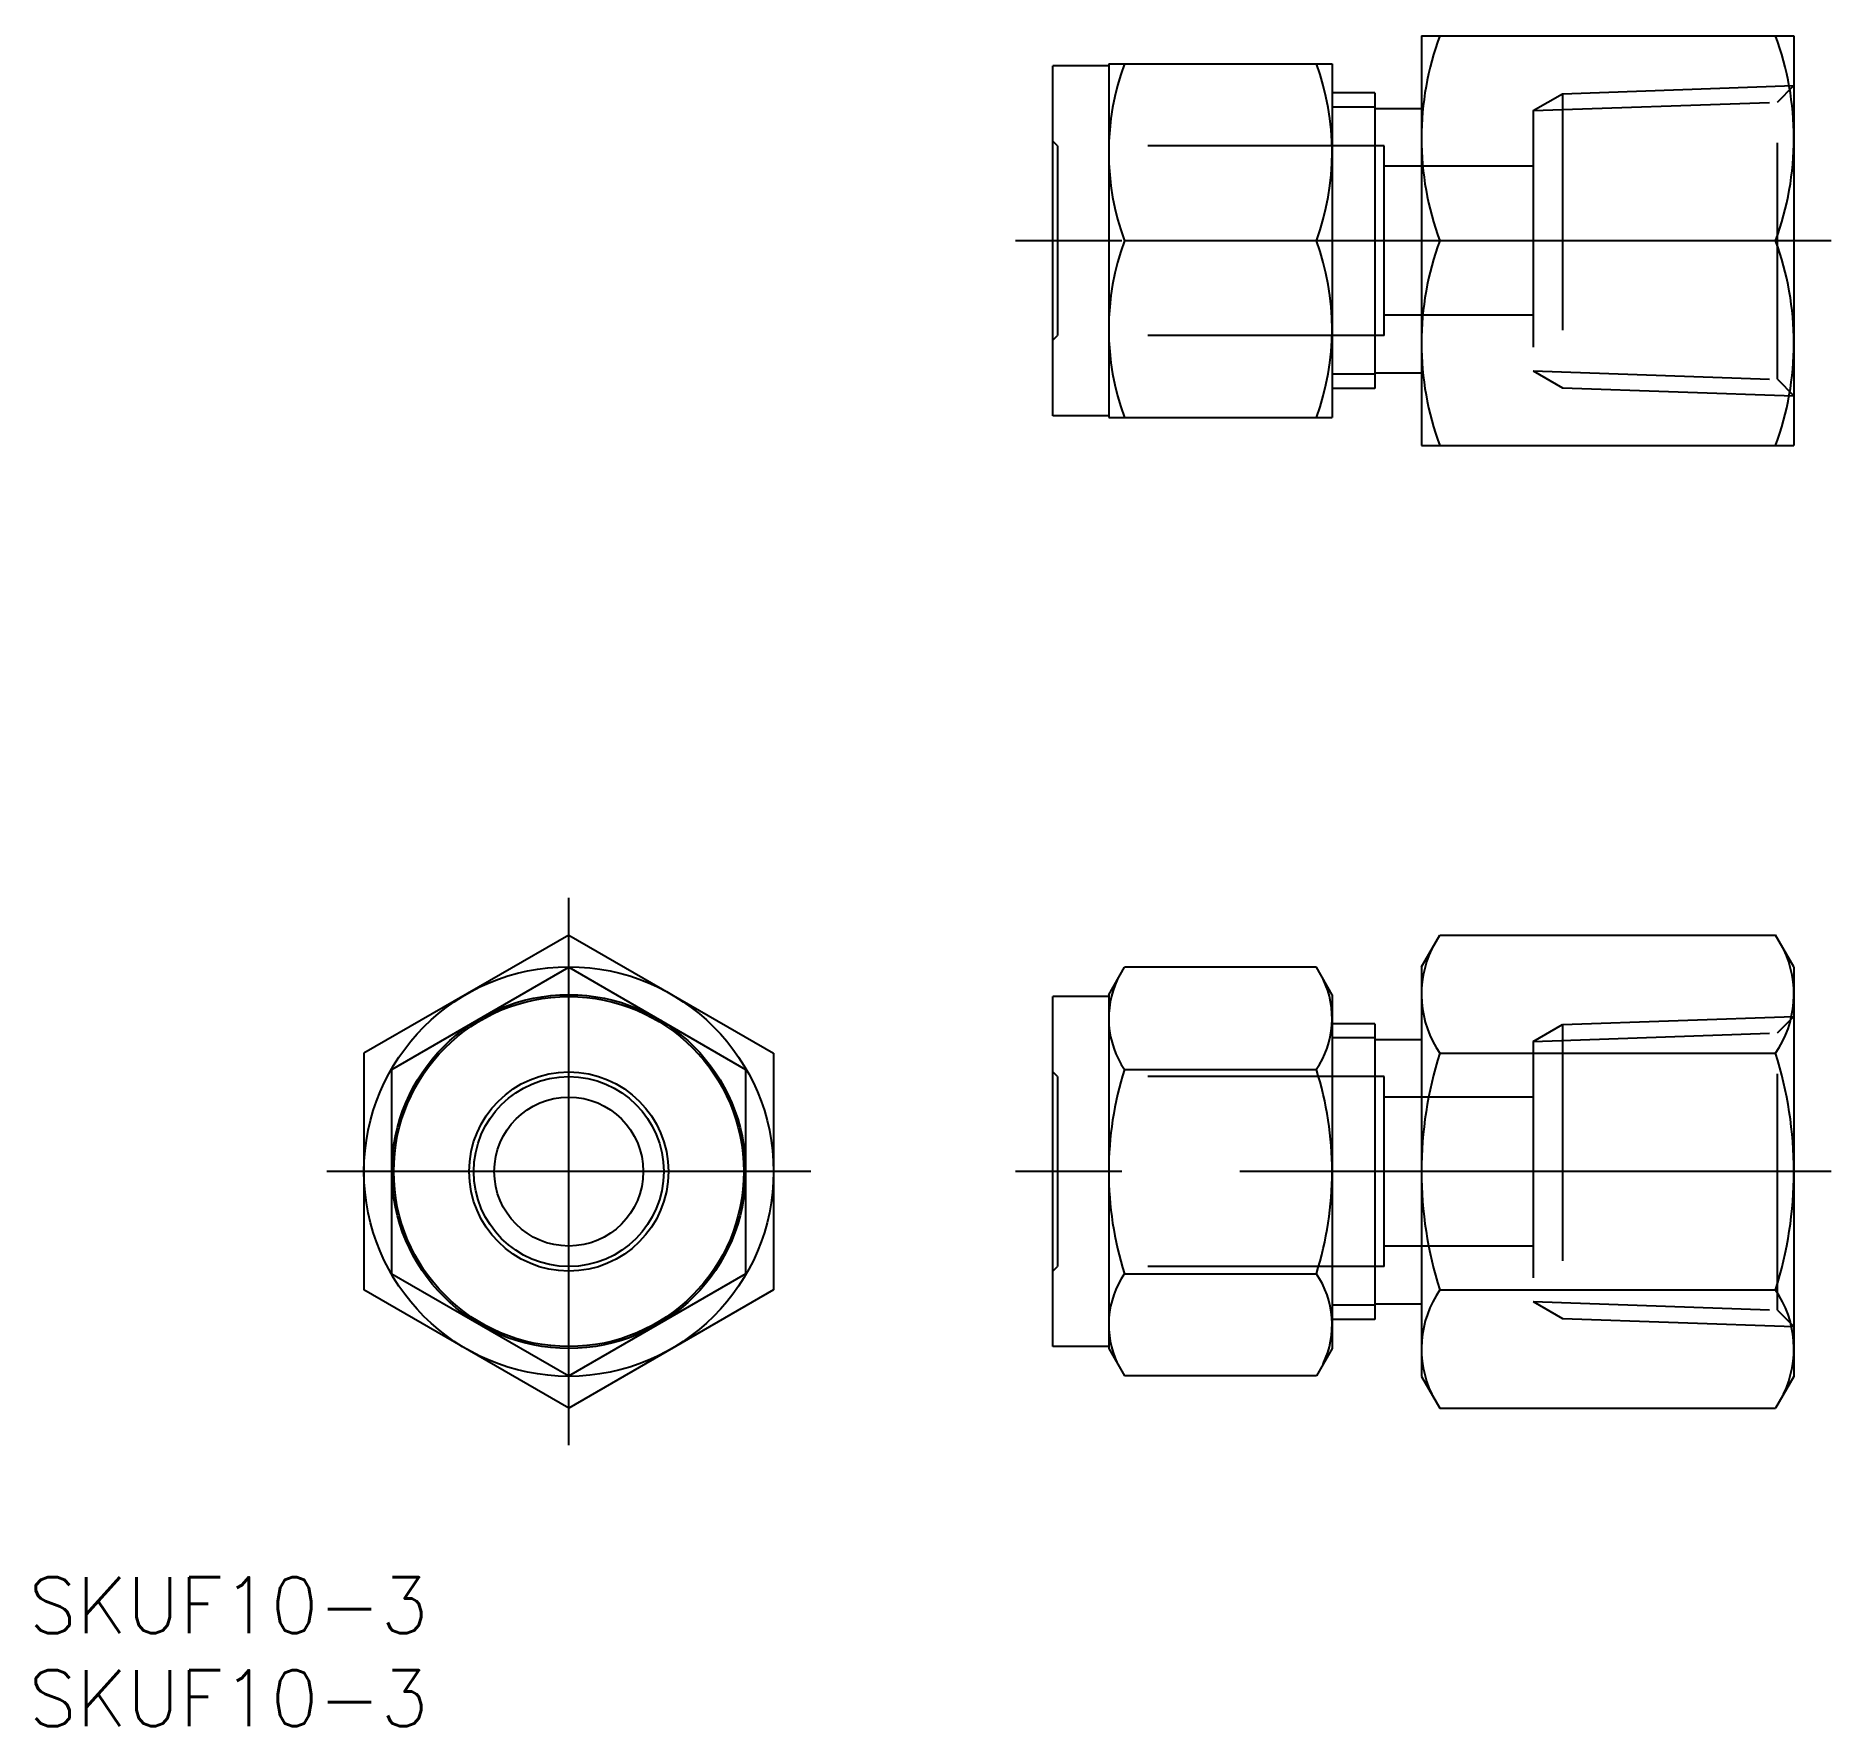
# Model space of a CAD drawing. Extents: x -28.6 to 67.8, y -29.8 to 61.
import ezdxf

# ---------------------------------------------------------------- set-up
doc = ezdxf.new("R2010")
doc.units = 0
doc.linetypes.add('CENTER', pattern=[50.8, 31.75, -6.35, 6.35, -6.35])
doc.linetypes.add('DASHED', pattern=[19.05, 12.7, -6.35])
doc.layers.get('0').update_dxf_attribs({"linetype": 'CONTINUOUS'})
doc.layers.add('CENTER', color=1, linetype='CONTINUOUS')
doc.styles.get("Standard").update_dxf_attribs({"font": 'txt.shx', "height": 3, "bigfont": 'bigfont.shx'})

msp = doc.modelspace()

# ---------------------------------------------------------------- linework, layer by layer
at = {"color": 7, "linetype": 'CONTINUOUS'}
for p, q in [((45.8, 61), (45.8, 39)), ((45.8, 61), (65.8, 61)), ((65.8, 61), (65.8, 39)), ((26, 40.6), (26, 59.4)), ((29, 59.4), (26, 59.4)), ((29, 59.5), (29, 40.5)), ((29, 59.5), (41, 59.5)), ((41, 59.5), (41, 40.5)), ((43.3, 57.938), (41, 57.938)), ((43.3, 57.938), (43.3, 42.062)), ((43.3, 57.1), (45.8, 57.1)), ((40.152, 50), (29.849, 50)), ((64.818, 50), (46.783, 50)), ((43.3, 42.9), (45.8, 42.9)), ((43.3, 42.062), (41, 42.062)), ((29, 40.6), (26, 40.6)), ((29, 40.5), (41, 40.5)), ((45.8, 39), (65.8, 39)), ((0, 12.702), (-11, 6.351)), ((0, 12.702), (11, 6.351)), ((45.8, 11), (46.783, 12.702)), ((46.783, 12.702), (64.818, 12.702)), ((65.8, 11), (64.818, 12.702)), ((-9.5, 5.485), (0, 10.97)), ((0, 10.97), (9.5, 5.485)), ((29, 9.5), (29.849, 10.97)), ((40.152, 10.97), (29.849, 10.97)), ((41, 9.5), (40.152, 10.97)), ((45.8, 11), (45.8, -11)), ((65.8, 11), (65.8, -11)), ((26, -9.4), (26, 9.4)), ((29, 9.4), (26, 9.4)), ((29, 9.5), (29, -9.5)), ((41, 9.5), (41, -9.5)), ((43.3, 7.938), (41, 7.938)), ((43.3, 7.938), (43.3, -7.938)), ((43.3, 7.1), (45.8, 7.1)), ((-11, 6.351), (-11, -6.351)), ((11, 6.351), (11, -6.351)), ((46.783, 6.351), (64.818, 6.351)), ((-9.5, -5.485), (-9.5, 5.485)), ((9.5, 5.485), (9.5, -5.485)), ((29.849, 5.485), (40.152, 5.485)), ((-9.5, -5.485), (0, -10.97)), ((0, -10.97), (9.5, -5.485)), ((29.849, -5.485), (40.152, -5.485)), ((0, -12.702), (-11, -6.351)), ((11, -6.351), (0, -12.702)), ((46.783, -6.351), (64.818, -6.351)), ((43.3, -7.1), (45.8, -7.1)), ((43.3, -7.938), (41, -7.938)), ((29, -9.4), (26, -9.4)), ((29, -9.5), (29.849, -10.97)), ((41, -9.5), (40.152, -10.97)), ((40.152, -10.97), (29.849, -10.97)), ((45.8, -11), (46.783, -12.702)), ((65.8, -11), (64.818, -12.702)), ((46.783, -12.702), (64.818, -12.702))]:
    msp.add_line(p, q, dxfattribs=at)
at = {"color": 3, "linetype": 'DASHED'}
for p, q in [((51.8, 56.986), (53.378, 57.897)), ((53.378, 57.897), (65.8, 58.331)), ((53.378, 57.897), (53.378, 42.103)), ((64.913, 57.444), (65.8, 58.331)), ((51.8, 56.986), (64.913, 57.444)), ((51.8, 56.986), (51.8, 43.014)), ((64.913, 42.556), (64.913, 57.444)), ((26.25, 55.1), (26, 55.35)), ((43.8, 55.1), (26.25, 55.1)), ((26.25, 55.1), (26.25, 44.9)), ((43.8, 44.9), (43.8, 55.1)), ((51.8, 54), (43.8, 54)), ((51.8, 46), (43.8, 46)), ((26, 44.65), (26.25, 44.9)), ((43.8, 44.9), (26.25, 44.9)), ((51.8, 43.014), (64.913, 42.556)), ((51.8, 43.014), (53.378, 42.103)), ((64.913, 42.556), (65.8, 41.669)), ((53.378, 42.103), (65.8, 41.669)), ((51.8, 6.986), (53.378, 7.897)), ((53.378, 7.897), (65.8, 8.331)), ((53.378, 7.897), (53.378, -7.897)), ((64.913, 7.444), (65.8, 8.331)), ((51.8, 6.986), (64.913, 7.444)), ((51.8, 6.986), (51.8, -6.986)), ((64.913, -7.444), (64.913, 7.444)), ((26.25, 5.1), (26, 5.35)), ((43.8, 5.1), (26.25, 5.1)), ((26.25, 5.1), (26.25, -5.1)), ((43.8, -5.1), (43.8, 5.1)), ((51.8, 4), (43.8, 4)), ((51.8, -4), (43.8, -4)), ((26, -5.35), (26.25, -5.1)), ((43.8, -5.1), (26.25, -5.1)), ((51.8, -6.986), (64.913, -7.444)), ((51.8, -6.986), (53.378, -7.897)), ((64.913, -7.444), (65.8, -8.331)), ((53.378, -7.897), (65.8, -8.331))]:
    msp.add_line(p, q, dxfattribs=at)
at = {"color": 3, "linetype": 'CONTINUOUS'}
for p, q in [((43.3, 57.174), (41, 57.174)), ((43.3, 42.826), (41, 42.826)), ((43.3, 7.174), (41, 7.174)), ((43.3, -7.174), (41, -7.174))]:
    msp.add_line(p, q, dxfattribs=at)
at = {"color": 7, "linetype": 'CONTINUOUS'}
for radius in [11, 9.5, 9.4, 5.35, 5.1, 4]:
    msp.add_circle((0, 0), radius, dxfattribs=at)
for centre, radius, start, end in [((61.686, 55.5), 15.886, 159.74384, 200.25616), ((49.914, 55.5), 15.886, 339.74384, 20.25616), ((42.72, 54.75), 13.72, 159.74386, 200.25614), ((27.281, 54.75), 13.72, 339.74386, 20.25614), ((42.72, 45.25), 13.72, 159.74386, 200.25614), ((27.281, 45.25), 13.72, 339.74386, 20.25614), ((61.686, 44.5), 15.886, 159.74384, 200.25616), ((49.914, 44.5), 15.886, 339.74384, 20.25616), ((51.423, 9.526), 5.623, 154.38425, 214.38425), ((60.178, 9.526), 5.623, 325.61575, 25.61575), ((33.856, 8.227), 4.856, 154.38423, 214.38423), ((36.144, 8.227), 4.856, 325.61577, 25.61577), ((66.818, 0), 21.018, 162.41205, 197.58795), ((44.783, 0), 21.018, 342.41205, 17.58795), ((47.152, 0), 18.152, 162.41206, 197.58794), ((22.849, 0), 18.152, 342.41206, 17.58794), ((33.856, -8.227), 4.856, 145.61577, 205.61577), ((36.144, -8.227), 4.856, 334.38423, 34.38423), ((51.423, -9.526), 5.623, 145.61575, 205.61575), ((60.178, -9.526), 5.623, 334.38425, 34.38425)]:
    msp.add_arc(centre, radius, start, end, dxfattribs=at)
at = {"layer": 'CENTER', "color": 1, "linetype": 'CENTER'}
for p, q in [((67.8, 50), (24, 50)), ((0, -14.702), (0, 14.702)), ((13, 0), (-13, 0)), ((67.8, 0), (24, 0))]:
    msp.add_line(p, q, dxfattribs=at)

# ---------------------------------------------------------------- texts
at = {"color": 7, "linetype": 'CONTINUOUS'}
for p in [(-29.007, -24.787), (-29.007, -29.787)]:
    msp.add_text('SKUF10-3', height=3, dxfattribs=at).set_placement(p)

doc.saveas('drawing.dxf')
